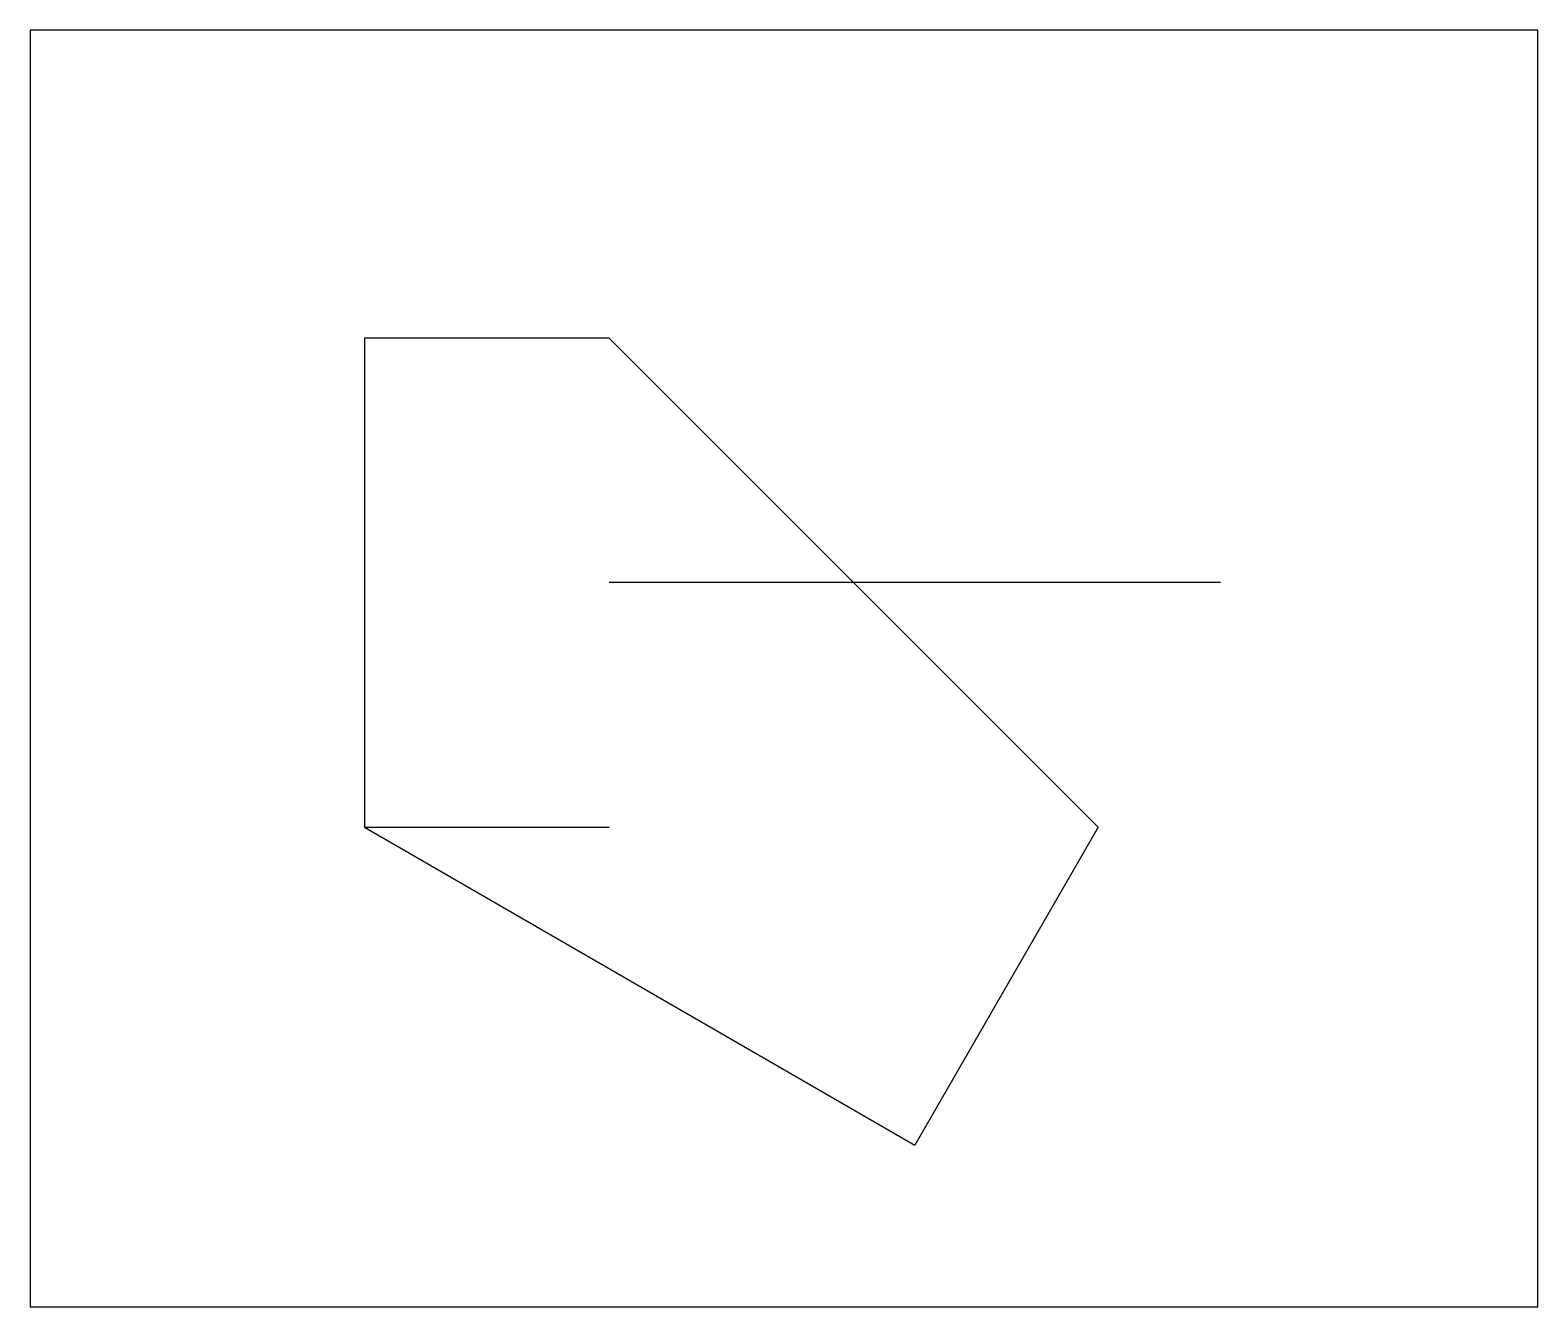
# Model space of a CAD drawing. Header units: millimetres. Extents: x -137 to 480, y -196 to 326.
import ezdxf

# ---------------------------------------------------------------- set-up
doc = ezdxf.new("R2010")
doc.units = ezdxf.units.MM

msp = doc.modelspace()

# ---------------------------------------------------------------- linework, layer by layer
for p, q in [((-136.77, 325.83), (-136.77, -196.01)), ((479.82, 325.83), (-136.77, 325.83)), ((479.82, -196.01), (479.82, 325.83)), ((100, 200), (0, 200)), ((0, 200), (0, 0)), ((100, 200), (300, 0)), ((350, 100), (100, 100)), ((0, 0), (100, 0)), ((0, 0), (225, -129.9)), ((300, 0), (225, -129.9)), ((-136.77, -196.01), (479.82, -196.01))]:
    msp.add_line(p, q)

doc.saveas('drawing.dxf')
